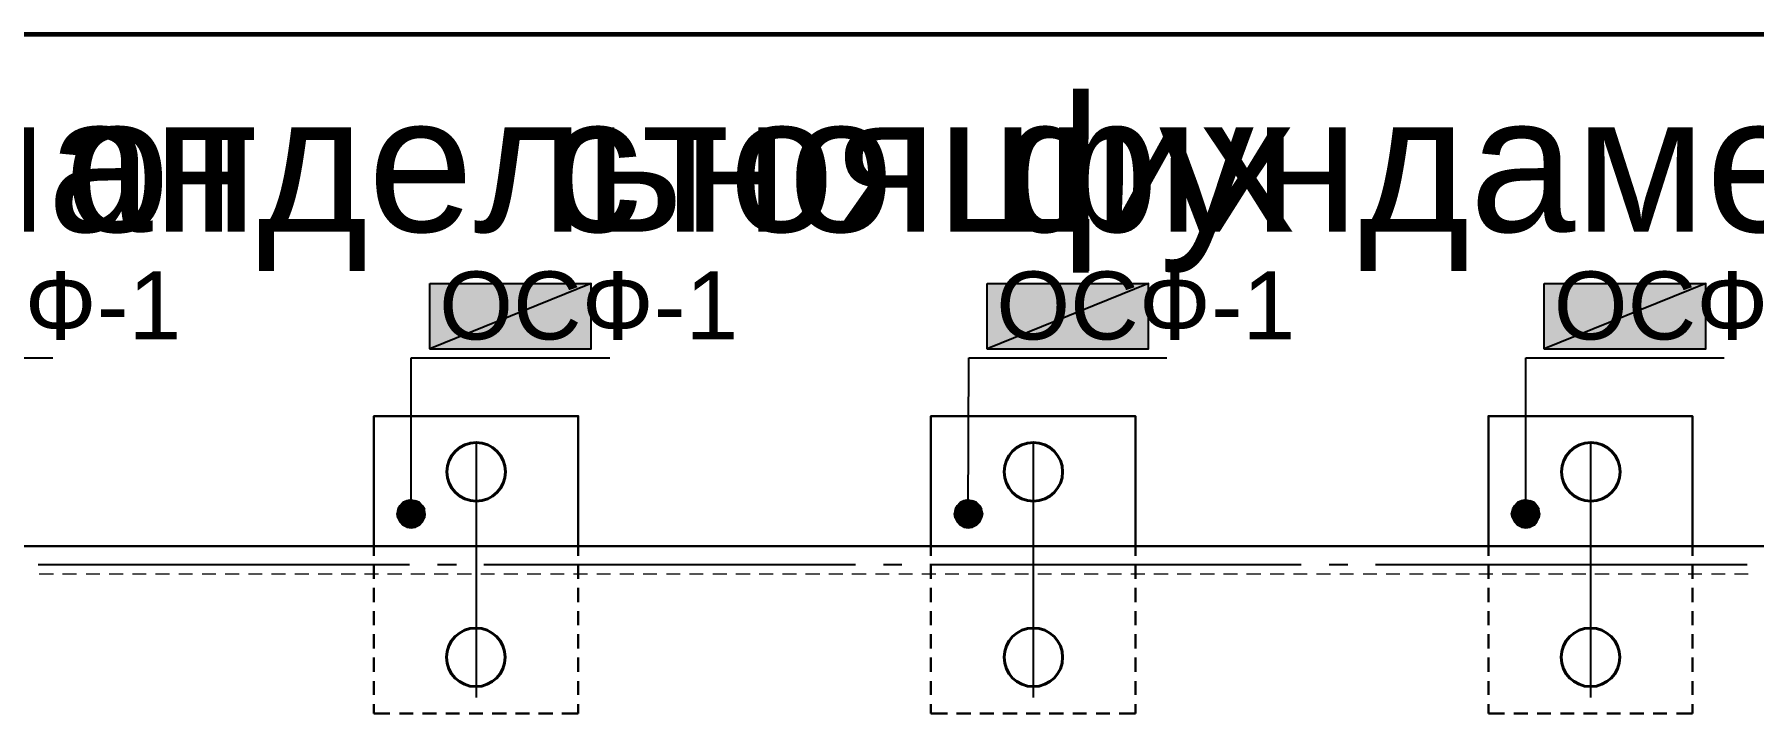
# Model space of a CAD drawing. Extents: x 8 to 21351, y 0 to 420.
# Drawn here: x 8949.4 to 9042, y 255.5 to 292.1 of the extents above; entities that cross this region are included whole.
import ezdxf

# ---------------------------------------------------------------- set-up
doc = ezdxf.new("R2010")
doc.units = 0
doc.styles.add('TEYPDFCAD_TEXT', font='arial.ttf')

msp = doc.modelspace()

# ---------------------------------------------------------------- hatches: boundary and pattern name
at = {"true_color": 0xffffff}
h = msp.add_hatch(color=0, dxfattribs=at)
h.paths.add_polyline_path([(8970.688, 278.702), (8979.388, 278.702), (8970.688, 275.188)])
h.paths.add_polyline_path([(8979.388, 278.702), (8970.688, 275.188), (8979.388, 275.188)])
h = msp.add_hatch(color=0, dxfattribs=at)
h.paths.add_polyline_path([(9000.703, 278.702), (9009.381, 278.702), (9000.703, 275.188)])
h.paths.add_polyline_path([(9009.381, 278.702), (9000.703, 275.188), (9009.381, 275.188)])
h = msp.add_hatch(color=0, dxfattribs=at)
h.paths.add_polyline_path([(9030.696, 278.702), (9039.395, 278.702), (9030.696, 275.188)])
h.paths.add_polyline_path([(9039.395, 278.702), (9030.696, 275.188), (9039.395, 275.188)])
h = msp.add_hatch(color=7)
h.paths.add_polyline_path([(8969.461, 267.017), (8969.249, 266.912), (8969.694, 266.319)])
h.paths.add_polyline_path([(8969.249, 266.912), (8969.694, 266.319), (8969.08, 266.742)])
h.paths.add_polyline_path([(8969.694, 266.319), (8969.08, 266.742), (8968.974, 266.552)])
h = msp.add_hatch(color=7)
h.paths.add_polyline_path([(8970.138, 266.912), (8969.926, 267.017), (8969.694, 266.319)])
h.paths.add_polyline_path([(8969.926, 267.017), (8969.694, 266.319), (8969.694, 267.06)])
h.paths.add_polyline_path([(8969.694, 266.319), (8969.694, 267.06), (8969.461, 267.017)])
h = msp.add_hatch(color=7)
h.paths.add_polyline_path([(8970.434, 266.319), (8970.413, 266.552), (8969.694, 266.319)])
h.paths.add_polyline_path([(8970.413, 266.552), (8969.694, 266.319), (8970.307, 266.742)])
h.paths.add_polyline_path([(8969.694, 266.319), (8970.307, 266.742), (8970.138, 266.912)])
h = msp.add_hatch(color=7)
h.paths.add_polyline_path([(8999.454, 267.017), (8999.242, 266.912), (8999.687, 266.319)])
h.paths.add_polyline_path([(8999.242, 266.912), (8999.687, 266.319), (8999.094, 266.742)])
h.paths.add_polyline_path([(8999.687, 266.319), (8999.094, 266.742), (8998.988, 266.552)])
h = msp.add_hatch(color=7)
h.paths.add_polyline_path([(9000.131, 266.912), (8999.92, 267.017), (8999.687, 266.319)])
h.paths.add_polyline_path([(8999.92, 267.017), (8999.687, 266.319), (8999.687, 267.06)])
h.paths.add_polyline_path([(8999.687, 266.319), (8999.687, 267.06), (8999.454, 267.017)])
h = msp.add_hatch(color=7)
h.paths.add_polyline_path([(9000.449, 266.319), (9000.406, 266.552), (8999.687, 266.319)])
h.paths.add_polyline_path([(9000.406, 266.552), (8999.687, 266.319), (9000.301, 266.742)])
h.paths.add_polyline_path([(8999.687, 266.319), (9000.301, 266.742), (9000.131, 266.912)])
h = msp.add_hatch(color=7)
h.paths.add_polyline_path([(9029.468, 267.017), (9029.257, 266.912), (9029.701, 266.319)])
h.paths.add_polyline_path([(9029.257, 266.912), (9029.701, 266.319), (9029.087, 266.742)])
h.paths.add_polyline_path([(9029.701, 266.319), (9029.087, 266.742), (9028.981, 266.552)])
h = msp.add_hatch(color=7)
h.paths.add_polyline_path([(9030.146, 266.912), (9029.934, 267.017), (9029.701, 266.319)])
h.paths.add_polyline_path([(9029.934, 267.017), (9029.701, 266.319), (9029.701, 267.06)])
h.paths.add_polyline_path([(9029.701, 266.319), (9029.701, 267.06), (9029.468, 267.017)])
h = msp.add_hatch(color=7)
h.paths.add_polyline_path([(9030.442, 266.319), (9030.4, 266.552), (9029.701, 266.319)])
h.paths.add_polyline_path([(9030.4, 266.552), (9029.701, 266.319), (9030.294, 266.742)])
h.paths.add_polyline_path([(9029.701, 266.319), (9030.294, 266.742), (9030.146, 266.912)])
h = msp.add_hatch(color=7)
h.paths.add_polyline_path([(8968.974, 266.552), (8968.932, 266.319), (8969.694, 266.319)])
h.paths.add_polyline_path([(8968.932, 266.319), (8969.694, 266.319), (8968.974, 266.086)])
h.paths.add_polyline_path([(8969.694, 266.319), (8968.974, 266.086), (8969.08, 265.875)])
h = msp.add_hatch(color=7)
h.paths.add_polyline_path([(8969.08, 265.875), (8969.249, 265.705), (8969.694, 266.319)])
h.paths.add_polyline_path([(8969.249, 265.705), (8969.694, 266.319), (8969.461, 265.599)])
h.paths.add_polyline_path([(8969.694, 266.319), (8969.461, 265.599), (8969.694, 265.557)])
h = msp.add_hatch(color=7)
h.paths.add_polyline_path([(8969.694, 265.557), (8969.926, 265.599), (8969.694, 266.319)])
h.paths.add_polyline_path([(8969.926, 265.599), (8969.694, 266.319), (8970.138, 265.705)])
h.paths.add_polyline_path([(8969.694, 266.319), (8970.138, 265.705), (8970.307, 265.875)])
h = msp.add_hatch(color=7)
h.paths.add_polyline_path([(8970.307, 265.875), (8970.413, 266.086), (8969.694, 266.319)])
h.paths.add_polyline_path([(8970.413, 266.086), (8969.694, 266.319), (8970.434, 266.319)])
h = msp.add_hatch(color=7)
h.paths.add_polyline_path([(8998.988, 266.552), (8998.946, 266.319), (8999.687, 266.319)])
h.paths.add_polyline_path([(8998.946, 266.319), (8999.687, 266.319), (8998.988, 266.086)])
h.paths.add_polyline_path([(8999.687, 266.319), (8998.988, 266.086), (8999.094, 265.875)])
h = msp.add_hatch(color=7)
h.paths.add_polyline_path([(8999.094, 265.875), (8999.242, 265.705), (8999.687, 266.319)])
h.paths.add_polyline_path([(8999.242, 265.705), (8999.687, 266.319), (8999.454, 265.599)])
h.paths.add_polyline_path([(8999.687, 266.319), (8999.454, 265.599), (8999.687, 265.557)])
h = msp.add_hatch(color=7)
h.paths.add_polyline_path([(8999.687, 265.557), (8999.92, 265.599), (8999.687, 266.319)])
h.paths.add_polyline_path([(8999.92, 265.599), (8999.687, 266.319), (9000.131, 265.705)])
h.paths.add_polyline_path([(8999.687, 266.319), (9000.131, 265.705), (9000.301, 265.875)])
h = msp.add_hatch(color=7)
h.paths.add_polyline_path([(9000.301, 265.875), (9000.406, 266.086), (8999.687, 266.319)])
h.paths.add_polyline_path([(9000.406, 266.086), (8999.687, 266.319), (9000.449, 266.319)])
h = msp.add_hatch(color=7)
h.paths.add_polyline_path([(9028.981, 266.552), (9028.939, 266.319), (9029.701, 266.319)])
h.paths.add_polyline_path([(9028.939, 266.319), (9029.701, 266.319), (9028.981, 266.086)])
h.paths.add_polyline_path([(9029.701, 266.319), (9028.981, 266.086), (9029.087, 265.875)])
h = msp.add_hatch(color=7)
h.paths.add_polyline_path([(9029.087, 265.875), (9029.257, 265.705), (9029.701, 266.319)])
h.paths.add_polyline_path([(9029.257, 265.705), (9029.701, 266.319), (9029.468, 265.599)])
h.paths.add_polyline_path([(9029.701, 266.319), (9029.468, 265.599), (9029.701, 265.557)])
h = msp.add_hatch(color=7)
h.paths.add_polyline_path([(9029.701, 265.557), (9029.934, 265.599), (9029.701, 266.319)])
h.paths.add_polyline_path([(9029.934, 265.599), (9029.701, 266.319), (9030.146, 265.705)])
h.paths.add_polyline_path([(9029.701, 266.319), (9030.146, 265.705), (9030.294, 265.875)])
h = msp.add_hatch(color=7)
h.paths.add_polyline_path([(9030.294, 265.875), (9030.4, 266.086), (9029.701, 266.319)])
h.paths.add_polyline_path([(9030.4, 266.086), (9029.701, 266.319), (9030.442, 266.319)])

# ---------------------------------------------------------------- linework, layer by layer
at = {"color": 0, "lineweight": 0, "true_color": 0xffffff}
for p, q in [((8970.688, 275.188), (8979.388, 275.188)), ((9000.703, 275.188), (9009.381, 275.188)), ((9030.696, 275.188), (9039.395, 275.188))]:
    msp.add_line(p, q, dxfattribs=at)
at = {"color": 7, "lineweight": 25}
for p, q in [((8939.7, 274.701), (8950.39, 274.701)), ((8969.694, 266.319), (8969.694, 274.701)), ((8969.694, 274.701), (8980.383, 274.701)), ((8999.687, 266.319), (8999.708, 274.701)), ((8999.708, 274.701), (9010.376, 274.701)), ((9029.701, 266.319), (9029.701, 274.701)), ((9029.701, 274.701), (9040.39, 274.701)), ((8973.186, 270.087), (8973.186, 256.413)), ((9003.179, 270.087), (9003.179, 256.413)), ((9033.194, 270.087), (9033.194, 256.413)), ((8969.609, 263.567), (8949.606, 263.567)), ((8972.128, 263.567), (8971.112, 263.567)), ((8993.612, 263.567), (8973.609, 263.567)), ((8996.11, 263.567), (8995.115, 263.567)), ((9017.615, 263.567), (8997.612, 263.567)), ((9020.113, 263.567), (9019.118, 263.567)), ((9041.618, 263.567), (9021.615, 263.567))]:
    msp.add_line(p, q, dxfattribs=at)
at = {"color": 7, "lineweight": 30}
for p, q in [((8968.551, 264.562), (8967.683, 264.562)), ((8967.683, 264.562), (8967.683, 264.054)), ((8969.799, 264.562), (8969.059, 264.562)), ((8971.048, 264.562), (8970.307, 264.562)), ((8972.297, 264.562), (8971.556, 264.562)), ((8973.546, 264.562), (8972.805, 264.562)), ((8974.816, 264.562), (8974.054, 264.562)), ((8976.065, 264.562), (8975.303, 264.562)), ((8977.314, 264.562), (8976.552, 264.562)), ((8978.689, 264.562), (8977.8, 264.562)), ((8978.689, 264.054), (8978.689, 264.562)), ((8998.565, 264.562), (8997.676, 264.562)), ((8997.676, 264.562), (8997.676, 264.054)), ((8999.814, 264.562), (8999.052, 264.562)), ((9001.063, 264.562), (9000.301, 264.562)), ((9002.311, 264.562), (9001.549, 264.562)), ((9003.56, 264.562), (9002.798, 264.562)), ((9004.809, 264.562), (9004.047, 264.562)), ((9006.058, 264.562), (9005.317, 264.562)), ((9007.307, 264.562), (9006.566, 264.562)), ((9008.683, 264.562), (9007.815, 264.562)), ((9008.683, 264.054), (9008.683, 264.562)), ((9028.558, 264.562), (9027.69, 264.562)), ((9027.69, 264.562), (9027.69, 264.054)), ((9029.807, 264.562), (9029.066, 264.562)), ((9031.056, 264.562), (9030.315, 264.562)), ((9032.305, 264.562), (9031.564, 264.562)), ((9033.553, 264.562), (9032.813, 264.562)), ((9034.802, 264.562), (9034.061, 264.562)), ((9036.051, 264.562), (9035.31, 264.562)), ((9037.3, 264.562), (9036.559, 264.562)), ((9038.676, 264.562), (9037.808, 264.562)), ((9038.676, 264.054), (9038.676, 264.562)), ((8967.683, 263.567), (8967.683, 262.805)), ((8978.689, 262.805), (8978.689, 263.567)), ((8997.676, 263.567), (8997.676, 262.805)), ((9008.683, 262.805), (9008.683, 263.567)), ((9027.69, 263.567), (9027.69, 262.805)), ((9038.676, 262.805), (9038.676, 263.567)), ((8967.683, 262.318), (8967.683, 261.557)), ((8978.689, 261.557), (8978.689, 262.318)), ((8997.676, 262.318), (8997.676, 261.557)), ((9008.683, 261.557), (9008.683, 262.318)), ((9027.69, 262.318), (9027.69, 261.557)), ((9038.676, 261.557), (9038.676, 262.318)), ((8967.683, 261.07), (8967.683, 260.308)), ((8978.689, 260.308), (8978.689, 261.07)), ((8997.676, 261.07), (8997.676, 260.308)), ((9008.683, 260.308), (9008.683, 261.07)), ((9027.69, 261.07), (9027.69, 260.308)), ((9038.676, 260.308), (9038.676, 261.07)), ((8967.683, 259.821), (8967.683, 259.059)), ((8978.689, 259.059), (8978.689, 259.821)), ((8997.676, 259.821), (8997.676, 259.059)), ((9008.683, 259.059), (9008.683, 259.821)), ((9027.69, 259.821), (9027.69, 259.059)), ((9038.676, 259.059), (9038.676, 259.821)), ((8967.683, 258.572), (8967.683, 257.81)), ((8978.689, 257.81), (8978.689, 258.572)), ((8997.676, 258.572), (8997.676, 257.81)), ((9008.683, 257.81), (9008.683, 258.572)), ((9027.69, 258.572), (9027.69, 257.81)), ((9038.676, 257.81), (9038.676, 258.572)), ((8967.683, 257.302), (8967.683, 256.561)), ((8978.689, 256.561), (8978.689, 257.302)), ((8997.676, 257.302), (8997.676, 256.561)), ((9008.683, 256.561), (9008.683, 257.302)), ((9027.69, 257.302), (9027.69, 256.561)), ((9038.676, 256.561), (9038.676, 257.302)), ((8967.683, 256.053), (8967.683, 255.566)), ((8967.683, 255.566), (8968.551, 255.566)), ((8969.059, 255.566), (8969.799, 255.566)), ((8970.307, 255.566), (8971.048, 255.566)), ((8971.556, 255.566), (8972.297, 255.566)), ((8972.805, 255.566), (8973.546, 255.566)), ((8974.054, 255.566), (8974.816, 255.566)), ((8975.303, 255.566), (8976.065, 255.566)), ((8976.552, 255.566), (8977.314, 255.566)), ((8977.8, 255.566), (8978.689, 255.566)), ((8978.689, 255.566), (8978.689, 256.053)), ((8997.676, 256.053), (8997.676, 255.566)), ((8997.676, 255.566), (8998.565, 255.566)), ((8999.052, 255.566), (8999.814, 255.566)), ((9000.301, 255.566), (9001.063, 255.566)), ((9001.549, 255.566), (9002.311, 255.566)), ((9002.798, 255.566), (9003.56, 255.566)), ((9004.047, 255.566), (9004.809, 255.566)), ((9005.317, 255.566), (9006.058, 255.566)), ((9006.566, 255.566), (9007.307, 255.566)), ((9007.815, 255.566), (9008.683, 255.566)), ((9008.683, 255.566), (9008.683, 256.053)), ((9027.69, 256.053), (9027.69, 255.566)), ((9027.69, 255.566), (9028.558, 255.566)), ((9029.066, 255.566), (9029.807, 255.566)), ((9030.315, 255.566), (9031.056, 255.566)), ((9031.564, 255.566), (9032.305, 255.566)), ((9032.813, 255.566), (9033.553, 255.566)), ((9034.061, 255.566), (9034.802, 255.566)), ((9035.31, 255.566), (9036.051, 255.566)), ((9036.559, 255.566), (9037.3, 255.566)), ((9037.808, 255.566), (9038.676, 255.566)), ((9038.676, 255.566), (9038.676, 256.053))]:
    msp.add_line(p, q, dxfattribs=at)
at = {"color": 7, "lineweight": 5}
for p, q in [((8950.432, 263.059), (8949.67, 263.059)), ((8951.681, 263.059), (8950.919, 263.059)), ((8952.93, 263.059), (8952.189, 263.059)), ((8954.178, 263.059), (8953.438, 263.059)), ((8955.427, 263.059), (8954.686, 263.059)), ((8956.676, 263.059), (8955.935, 263.059)), ((8957.925, 263.059), (8957.184, 263.059)), ((8959.174, 263.059), (8958.433, 263.059)), ((8960.423, 263.059), (8959.682, 263.059)), ((8961.671, 263.059), (8960.931, 263.059)), ((8962.92, 263.059), (8962.179, 263.059)), ((8964.19, 263.059), (8963.428, 263.059)), ((8965.439, 263.059), (8964.677, 263.059)), ((8966.688, 263.059), (8965.926, 263.059)), ((8967.937, 263.059), (8967.175, 263.059)), ((8969.186, 263.059), (8968.424, 263.059)), ((8970.434, 263.059), (8969.672, 263.059)), ((8971.683, 263.059), (8970.921, 263.059)), ((8972.932, 263.059), (8972.17, 263.059)), ((8974.181, 263.059), (8973.44, 263.059)), ((8975.43, 263.059), (8974.689, 263.059)), ((8976.679, 263.059), (8975.938, 263.059)), ((8977.927, 263.059), (8977.187, 263.059)), ((8979.176, 263.059), (8978.435, 263.059)), ((8980.425, 263.059), (8979.684, 263.059)), ((8981.674, 263.059), (8980.933, 263.059)), ((8982.923, 263.059), (8982.182, 263.059)), ((8984.172, 263.059), (8983.431, 263.059)), ((8985.42, 263.059), (8984.68, 263.059)), ((8986.69, 263.059), (8985.928, 263.059)), ((8987.939, 263.059), (8987.177, 263.059)), ((8989.188, 263.059), (8988.426, 263.059)), ((8990.437, 263.059), (8989.675, 263.059)), ((8991.686, 263.059), (8990.924, 263.059)), ((8992.935, 263.059), (8992.173, 263.059)), ((8994.183, 263.059), (8993.421, 263.059)), ((8995.432, 263.059), (8994.691, 263.059)), ((8996.681, 263.059), (8995.94, 263.059)), ((8997.93, 263.059), (8997.189, 263.059)), ((8999.179, 263.059), (8998.438, 263.059)), ((9000.428, 263.059), (8999.687, 263.059)), ((9001.676, 263.059), (9000.936, 263.059)), ((9002.925, 263.059), (9002.184, 263.059)), ((9004.174, 263.059), (9003.433, 263.059)), ((9005.423, 263.059), (9004.682, 263.059)), ((9006.672, 263.059), (9005.931, 263.059)), ((9007.942, 263.059), (9007.18, 263.059)), ((9009.191, 263.059), (9008.429, 263.059)), ((9010.439, 263.059), (9009.677, 263.059)), ((9011.688, 263.059), (9010.926, 263.059)), ((9012.937, 263.059), (9012.175, 263.059)), ((9014.186, 263.059), (9013.424, 263.059)), ((9015.435, 263.059), (9014.673, 263.059)), ((9016.684, 263.059), (9015.943, 263.059)), ((9017.932, 263.059), (9017.192, 263.059)), ((9019.181, 263.059), (9018.44, 263.059)), ((9020.43, 263.059), (9019.689, 263.059)), ((9021.679, 263.059), (9020.938, 263.059)), ((9022.928, 263.059), (9022.187, 263.059)), ((9024.177, 263.059), (9023.436, 263.059)), ((9025.425, 263.059), (9024.685, 263.059)), ((9026.674, 263.059), (9025.933, 263.059)), ((9027.923, 263.059), (9027.182, 263.059)), ((9029.193, 263.059), (9028.431, 263.059)), ((9030.442, 263.059), (9029.68, 263.059)), ((9031.691, 263.059), (9030.929, 263.059)), ((9032.94, 263.059), (9032.178, 263.059)), ((9034.188, 263.059), (9033.426, 263.059)), ((9035.437, 263.059), (9034.675, 263.059)), ((9036.686, 263.059), (9035.924, 263.059)), ((9037.935, 263.059), (9037.194, 263.059)), ((9039.184, 263.059), (9038.443, 263.059)), ((9040.433, 263.059), (9039.692, 263.059)), ((9041.681, 263.059), (9040.941, 263.059))]:
    msp.add_line(p, q, dxfattribs=at)
at = {"lineweight": 60}
msp.add_lwpolyline([(8810.817, 5.122), (9205.808, 5.122), (9205.808, 292.121), (8810.817, 292.121)], close=True, dxfattribs=at)
at = {"color": 0, "true_color": 0xffffff}
for points in [[(8970.688, 278.702), (8979.388, 278.702), (8970.688, 275.188)], [(8979.388, 278.702), (8970.688, 275.188), (8979.388, 275.188)], [(9000.703, 278.702), (9009.381, 278.702), (9000.703, 275.188)], [(9009.381, 278.702), (9000.703, 275.188), (9009.381, 275.188)], [(9030.696, 278.702), (9039.395, 278.702), (9030.696, 275.188)], [(9039.395, 278.702), (9030.696, 275.188), (9039.395, 275.188)]]:
    msp.add_lwpolyline(points, close=True, dxfattribs=at)
at = {"color": 7, "lineweight": 30}
for points in [[(8967.683, 264.562), (8967.683, 271.568), (8978.689, 271.568), (8978.689, 264.562)], [(8997.676, 264.562), (8997.676, 271.568), (9008.683, 271.568), (9008.683, 264.562)], [(9027.69, 264.562), (9027.69, 271.568), (9038.676, 271.568), (9038.676, 264.562)], [(8852.176, 264.562), (9184.197, 264.562), (9184.197, 172.551), (8852.176, 172.551)]]:
    msp.add_lwpolyline(points, close=True, dxfattribs=at)
at = {"color": 7}
for points in [[(8969.694, 266.319), (8969.08, 266.742), (8968.974, 266.552)], [(8969.249, 266.912), (8969.694, 266.319), (8969.08, 266.742)], [(8969.461, 267.017), (8969.249, 266.912), (8969.694, 266.319)], [(8969.694, 266.319), (8969.694, 267.06), (8969.461, 267.017)], [(8969.926, 267.017), (8969.694, 266.319), (8969.694, 267.06)], [(8970.138, 266.912), (8969.926, 267.017), (8969.694, 266.319)], [(8969.694, 266.319), (8970.307, 266.742), (8970.138, 266.912)], [(8970.413, 266.552), (8969.694, 266.319), (8970.307, 266.742)], [(8999.687, 266.319), (8999.094, 266.742), (8998.988, 266.552)], [(8999.242, 266.912), (8999.687, 266.319), (8999.094, 266.742)], [(8999.454, 267.017), (8999.242, 266.912), (8999.687, 266.319)], [(8999.687, 266.319), (8999.687, 267.06), (8999.454, 267.017)], [(8999.92, 267.017), (8999.687, 266.319), (8999.687, 267.06)], [(9000.131, 266.912), (8999.92, 267.017), (8999.687, 266.319)], [(8999.687, 266.319), (9000.301, 266.742), (9000.131, 266.912)], [(9000.406, 266.552), (8999.687, 266.319), (9000.301, 266.742)], [(9029.701, 266.319), (9029.087, 266.742), (9028.981, 266.552)], [(9029.257, 266.912), (9029.701, 266.319), (9029.087, 266.742)], [(9029.468, 267.017), (9029.257, 266.912), (9029.701, 266.319)], [(9029.701, 266.319), (9029.701, 267.06), (9029.468, 267.017)], [(9029.934, 267.017), (9029.701, 266.319), (9029.701, 267.06)], [(9030.146, 266.912), (9029.934, 267.017), (9029.701, 266.319)], [(9029.701, 266.319), (9030.294, 266.742), (9030.146, 266.912)], [(9030.4, 266.552), (9029.701, 266.319), (9030.294, 266.742)], [(8968.974, 266.552), (8968.932, 266.319), (8969.694, 266.319)], [(8968.932, 266.319), (8969.694, 266.319), (8968.974, 266.086)], [(8969.694, 266.319), (8968.974, 266.086), (8969.08, 265.875)], [(8969.08, 265.875), (8969.249, 265.705), (8969.694, 266.319)], [(8969.249, 265.705), (8969.694, 266.319), (8969.461, 265.599)], [(8969.694, 266.319), (8969.461, 265.599), (8969.694, 265.557)], [(8970.434, 266.319), (8970.413, 266.552), (8969.694, 266.319)], [(8969.694, 265.557), (8969.926, 265.599), (8969.694, 266.319)], [(8969.926, 265.599), (8969.694, 266.319), (8970.138, 265.705)], [(8969.694, 266.319), (8970.138, 265.705), (8970.307, 265.875)], [(8970.307, 265.875), (8970.413, 266.086), (8969.694, 266.319)], [(8970.413, 266.086), (8969.694, 266.319), (8970.434, 266.319)], [(8998.988, 266.552), (8998.946, 266.319), (8999.687, 266.319)], [(8998.946, 266.319), (8999.687, 266.319), (8998.988, 266.086)], [(8999.687, 266.319), (8998.988, 266.086), (8999.094, 265.875)], [(8999.094, 265.875), (8999.242, 265.705), (8999.687, 266.319)], [(8999.242, 265.705), (8999.687, 266.319), (8999.454, 265.599)], [(8999.687, 266.319), (8999.454, 265.599), (8999.687, 265.557)], [(9000.449, 266.319), (9000.406, 266.552), (8999.687, 266.319)], [(8999.687, 265.557), (8999.92, 265.599), (8999.687, 266.319)], [(8999.92, 265.599), (8999.687, 266.319), (9000.131, 265.705)], [(8999.687, 266.319), (9000.131, 265.705), (9000.301, 265.875)], [(9000.301, 265.875), (9000.406, 266.086), (8999.687, 266.319)], [(9000.406, 266.086), (8999.687, 266.319), (9000.449, 266.319)], [(9028.981, 266.552), (9028.939, 266.319), (9029.701, 266.319)], [(9028.939, 266.319), (9029.701, 266.319), (9028.981, 266.086)], [(9029.701, 266.319), (9028.981, 266.086), (9029.087, 265.875)], [(9029.087, 265.875), (9029.257, 265.705), (9029.701, 266.319)], [(9029.257, 265.705), (9029.701, 266.319), (9029.468, 265.599)], [(9029.701, 266.319), (9029.468, 265.599), (9029.701, 265.557)], [(9030.442, 266.319), (9030.4, 266.552), (9029.701, 266.319)], [(9029.701, 265.557), (9029.934, 265.599), (9029.701, 266.319)], [(9029.934, 265.599), (9029.701, 266.319), (9030.146, 265.705)], [(9029.701, 266.319), (9030.146, 265.705), (9030.294, 265.875)], [(9030.294, 265.875), (9030.4, 266.086), (9029.701, 266.319)], [(9030.4, 266.086), (9029.701, 266.319), (9030.442, 266.319)]]:
    msp.add_lwpolyline(points, close=True, dxfattribs=at)
at = {"color": 7, "lineweight": 40}
for centre in [(8973.197, 268.573), (9003.19, 268.573), (9033.204, 268.573), (8973.176, 258.583), (9003.19, 258.583), (9033.183, 258.583)]:
    msp.add_circle(centre, 1.577, dxfattribs=at)

# ---------------------------------------------------------------- texts
at = {"color": 7, "style": 'TEYPDFCAD_TEXT'}
for s, height, p in [('План', 7.3201, (8936.779, 281.495)), ('фундаментов', 7.32014, (9001.54, 281.495)), ('отдельно', 7.3201, (8951.027, 281.495)), ('стоящих', 7.3201, (8976.999, 281.495)), ('ОСФ-1', 3.6618, (8941.203, 275.696)), ('ОСФ-1', 3.6618, (8971.196, 275.696)), ('ОСФ-1', 3.6618, (9001.19, 275.696)), ('ОСФ-1', 3.6618, (9031.204, 275.696))]:
    msp.add_text(s, height=height, dxfattribs=at).set_placement(p)

doc.saveas('drawing.dxf')
